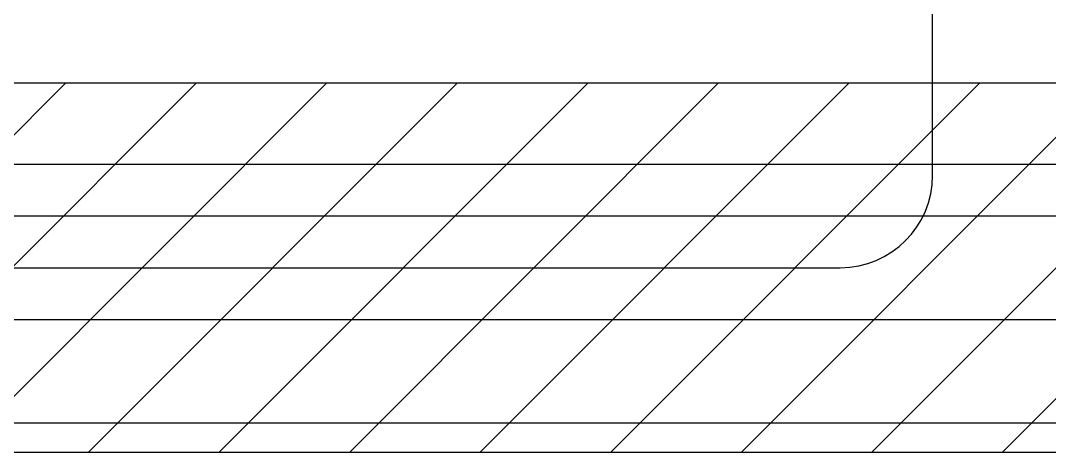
# Model space of a CAD drawing. Header units: millimetres. Extents: x 0 to 504600, y 0 to 118800.
# Drawn here: x 431814 to 433207, y 46638 to 47223 of the extents above; entities that cross this region are included whole.
import ezdxf

# ---------------------------------------------------------------- set-up
doc = ezdxf.new("R2010")
doc.units = ezdxf.units.MM
doc.header["$LTSCALE"] = 200
doc.layers.add('LG-AIRCON', color=240, linetype='Continuous')
doc.layers.add('LG-RLRG', color=3, linetype='Continuous')

msp = doc.modelspace()

# ---------------------------------------------------------------- hatches: boundary and pattern name
at = {"layer": 'LG-AIRCON'}
h = msp.add_hatch(dxfattribs=at)
h.set_pattern_fill('ANSI31', color=8, scale=1000)
h.set_pattern_definition([(45, (229466.34, 148961.86), (-88.38835, 88.38835), [])])
h.paths.add_polyline_path([(429215.3, 47138.4), (439284.2, 47138.4), (439284.2, 46638.4), (429215.3, 46638.4)])

# ---------------------------------------------------------------- linework, layer by layer
at = {"layer": 'LG-AIRCON', "color": 8}
msp.add_lwpolyline([(429215.3, 47138.4), (439284.2, 47138.4), (439284.2, 46638.4), (429215.3, 46638.4)], close=True, dxfattribs=at)
at = {"layer": 'LG-RLRG'}
for p, q in [((433049.2, 47013.4), (433049.2, 47336.4)), ((429035.7, 47028.4), (433899.2, 47028.4)), ((428910.7, 46958.4), (436559.2, 46958.4)), ((428785.7, 46888.4), (432924.2, 46888.4)), ((428660.7, 46818.4), (435449.2, 46818.4)), ((428410.7, 46678.4), (437509.2, 46678.4))]:
    msp.add_line(p, q, dxfattribs=at)
msp.add_arc((432924.2, 47013.4), 125, 270, 0, dxfattribs=at)

doc.saveas('drawing.dxf')
